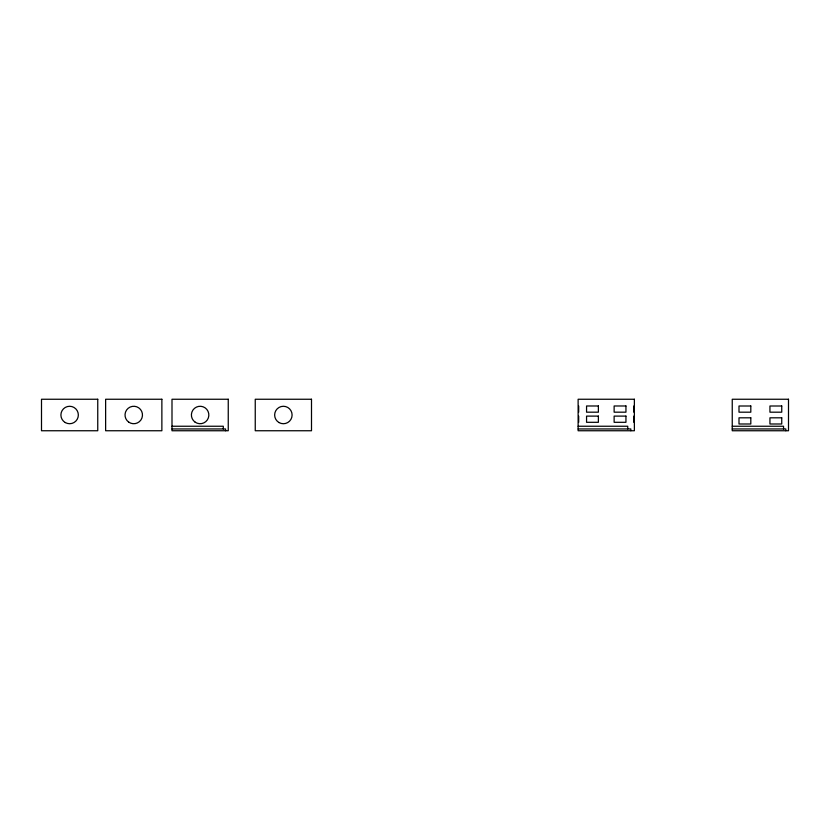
<?xml version="1.0" encoding="UTF-8"?>
<svg xmlns="http://www.w3.org/2000/svg" width="830" height="830" viewBox="0 0 830 830"><rect width="100%" height="100%" fill="white"/><g stroke="black" fill="none" stroke-linecap="round" stroke-linejoin="round"><path stroke-width="1.25" d="M171.997 426.247L223.301 426.247L223.301 428.954M578.126 426.247L627.739 426.247L627.739 428.954M732.247 426.247L783.551 426.247L783.551 428.954M171.997 428.954L225.553 428.954L225.553 430.749M578.126 428.954L630.831 428.954L630.831 430.749M732.247 428.954L785.803 428.954L785.803 430.749M633.798 405.984L633.798 412.178M633.798 416.11L633.798 422.304M578.686 405.984L578.686 412.178M578.686 416.11L578.686 422.304M97.753 399.251L41.5 399.251L41.5 430.749L97.753 430.749L97.753 399.251M161.871 399.251L105.628 399.251L105.628 430.749L161.871 430.749L161.871 399.251M228.25 399.251L171.997 399.251L171.997 430.749L228.25 430.749L228.25 399.251M311.499 399.251L255.246 399.251L255.246 430.749L311.499 430.749L311.499 399.251M634.379 399.251L578.126 399.251L578.126 430.749L634.379 430.749L634.379 399.251M788.5 399.251L732.247 399.251L732.247 430.749L788.5 430.749L788.5 399.251M598.378 405.984L586.561 405.984L586.561 412.178L598.378 412.178L598.378 405.984M625.945 405.984L614.127 405.984L614.127 412.178L625.945 412.178L625.945 405.984M750.808 406.005L739.001 406.005L739.001 412.188L750.808 412.188L750.808 406.005M781.746 406.005L769.939 406.005L769.939 412.188L781.746 412.188L781.746 406.005M598.378 416.11L586.561 416.11L586.561 422.304L598.378 422.304L598.378 416.11M625.945 416.11L614.127 416.11L614.127 422.304L625.945 422.304L625.945 416.11M750.808 417.812L739.001 417.812L739.001 423.995L750.808 423.995L750.808 417.812M781.746 417.812L769.939 417.812L769.939 423.995L781.746 423.995L781.746 417.812M279.015 422.553A8.715 8.715 0 0 0 292.098 415A8.715 8.715 0 0 0 279.015 407.447A8.715 8.715 0 0 0 279.015 422.553M195.102 422.128A8.715 8.715 0 0 0 208.807 415.788A8.715 8.715 0 0 0 196.461 407.084A8.715 8.715 0 0 0 195.102 422.128M128.733 422.128A8.715 8.715 0 0 0 142.438 415.788A8.715 8.715 0 0 0 130.082 407.084A8.715 8.715 0 0 0 128.733 422.128M65.269 422.553A8.715 8.715 0 0 0 78.342 415A8.715 8.715 0 0 0 65.269 407.447A8.715 8.715 0 0 0 65.269 422.553"/></g></svg>
